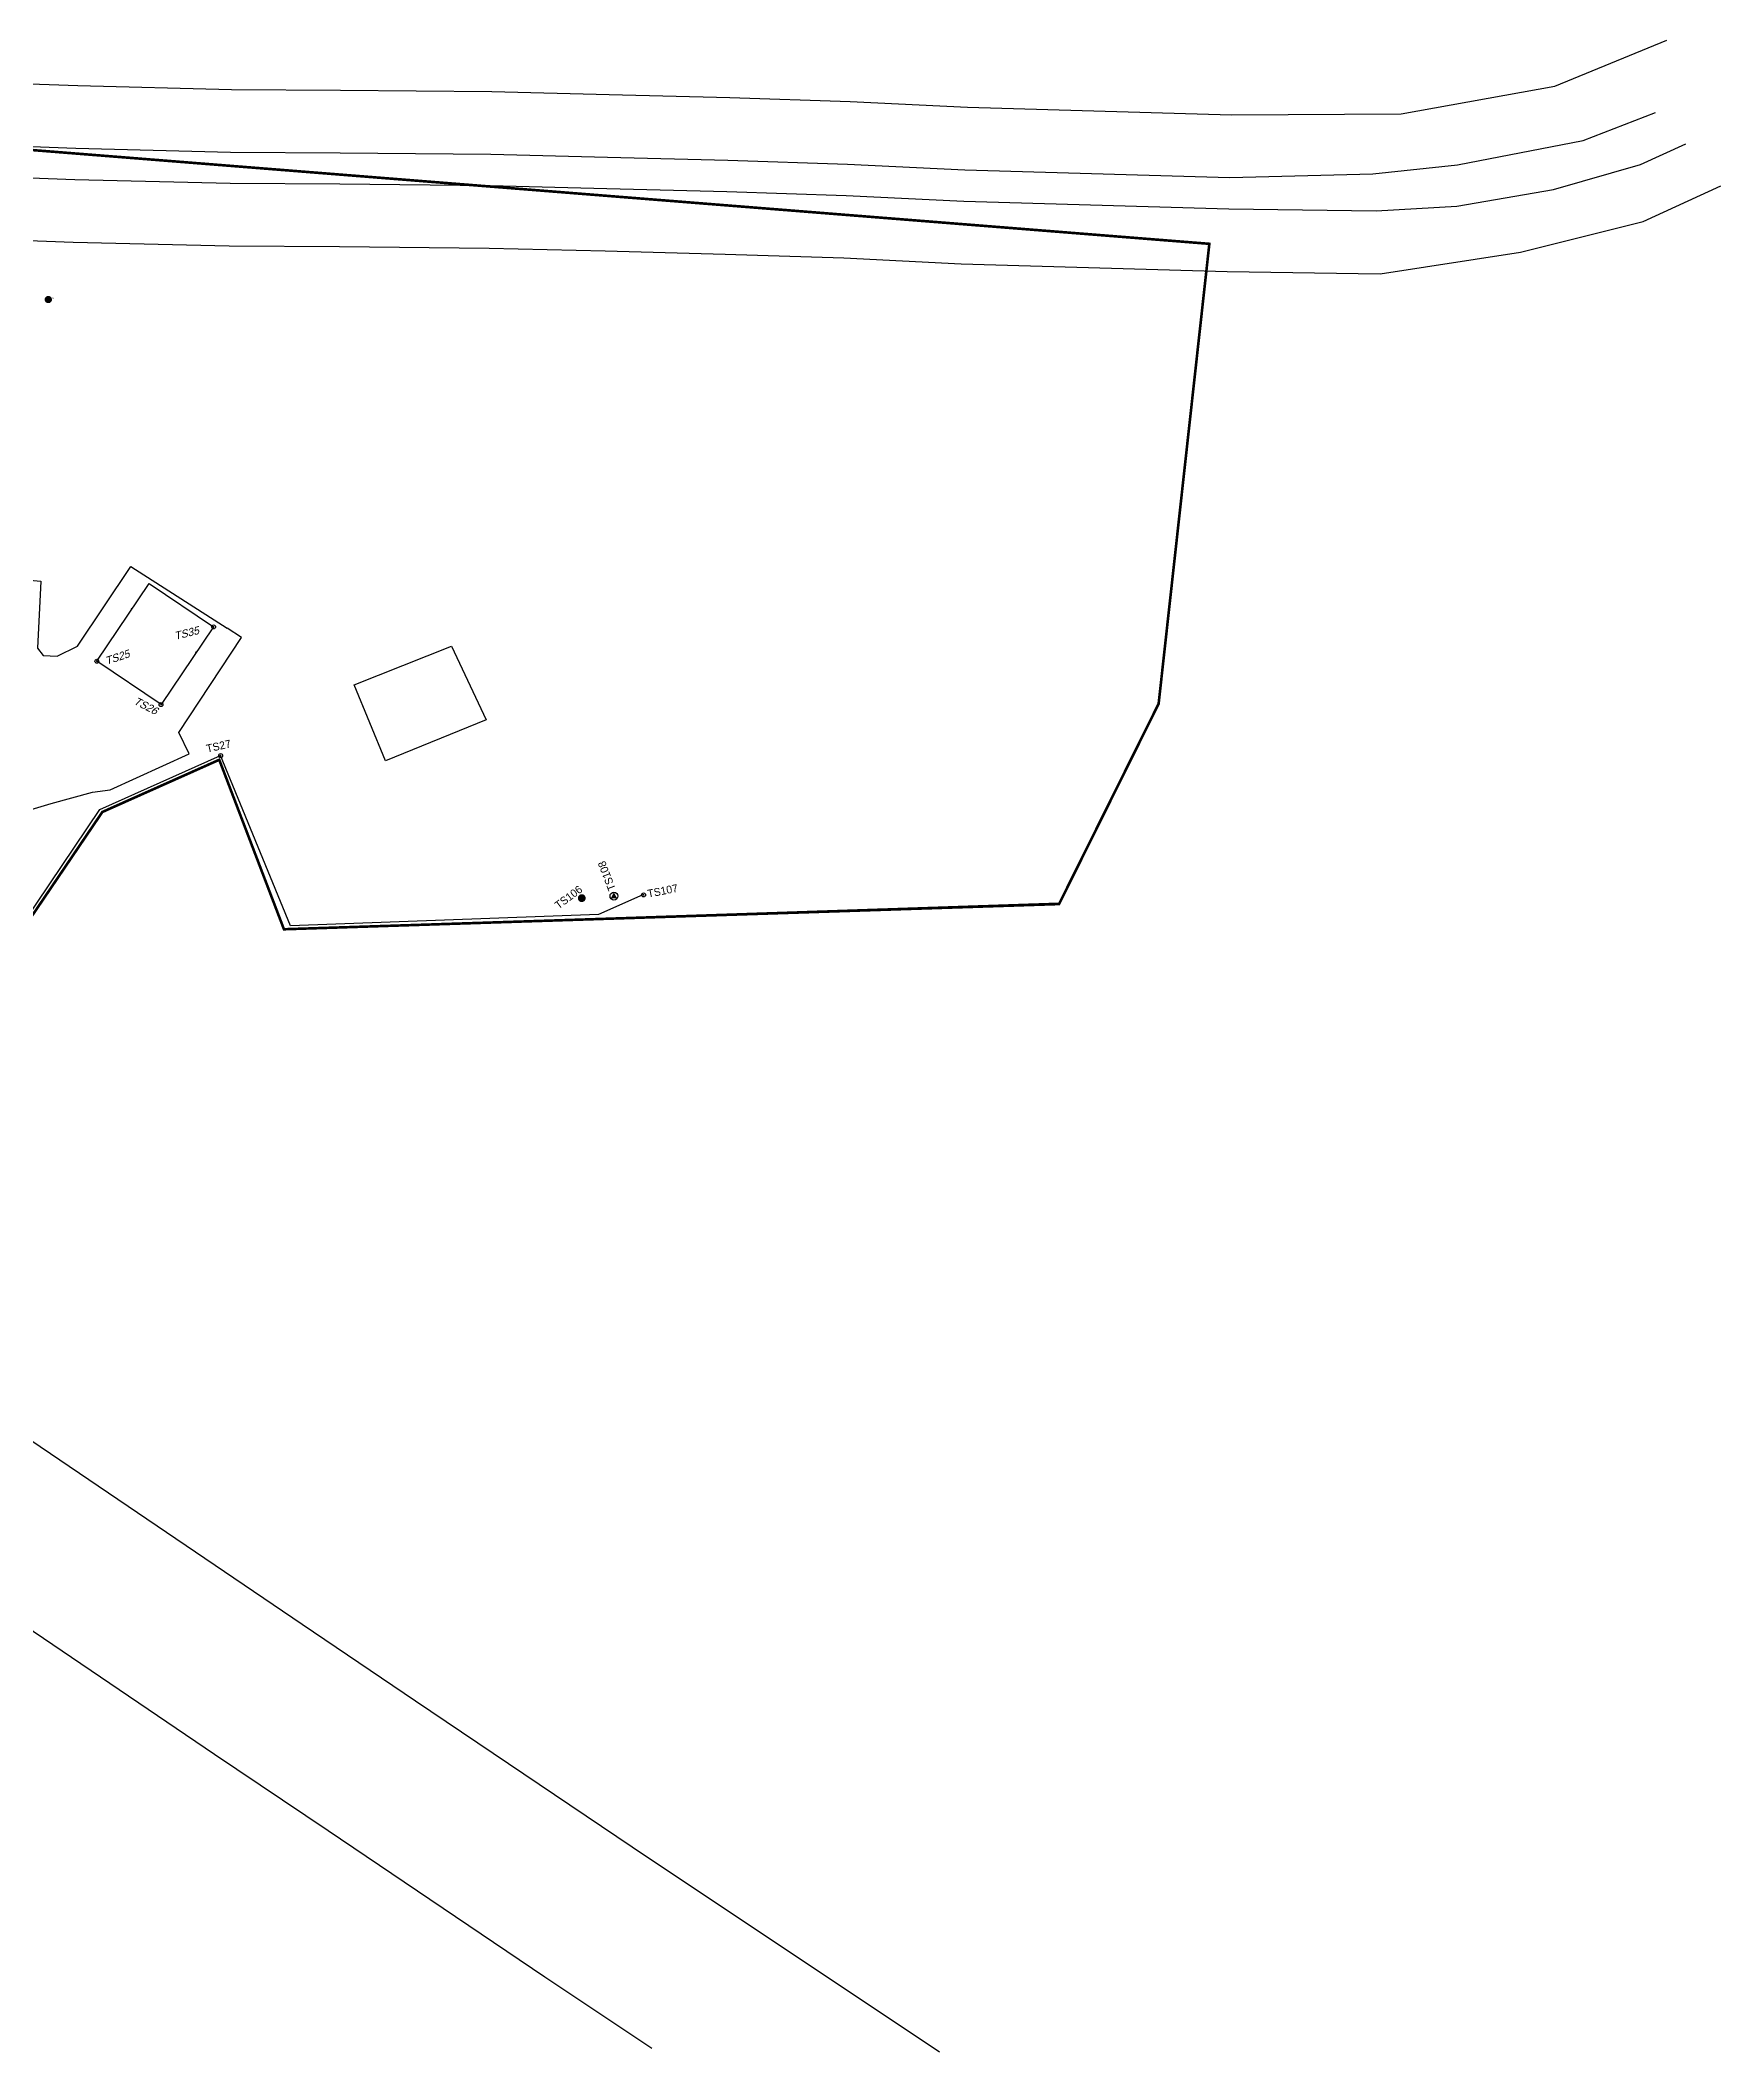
# Model space of a CAD drawing. Extents: x 1203195 to 1204510, y 611723 to 612494.
# Drawn here: x 1203866 to 1204510, y 611723 to 612494 of the extents above; entities that cross this region are included whole.
import ezdxf
from ezdxf.enums import TextEntityAlignment as Align

# ---------------------------------------------------------------- set-up
doc = ezdxf.new("R2010")
doc.units = 0
doc.header["$LTSCALE"] = 10
doc.header["$MEASUREMENT"] = 0
doc.header["$PDSIZE"] = 8
for name, color, linetype in [('PNTNO', 7, 'Continuous'), ('S-BLDG-LINE', 24, 'Continuous'), ('S-BLDG-SHED', 22, 'BLDG_C_0-0.1_0-0.0'), ('S-BNDRY-BOUNDARY LINE', 30, 'Continuous'), ('S-BNDRY-MONUMENTS', 30, 'Continuous'), ('S-FENCE-FENCELINE', 7, 'FENCES_0-50_0-10_1-00'), ('S-FENCE-POST', 252, 'Continuous'), ('S-ROADS-GRAVEL', 252, 'special_EG_2-00_0-06_0-10'), ('S-ROADS-RW', 7, 'RW_1-00_0-10_1-00')]:
    doc.layers.add(name, color=color, linetype=linetype)
doc.styles.add('PTXT', font='TXT')
doc.styles.add('ROMANS', font='romans')
doc.linetypes.add('BLDG_C_0-0.1_0-0.0', pattern='A,0.05,[5,scadline.shx,S=0.04,R=0,X=0,Y=-0.02],0.05', length=0.1)
doc.linetypes.add('FENCES_0-50_0-10_1-00', pattern='A,0.5,[10,scadline.shx,S=0.1,R=0,X=0,Y=0],0.5', length=1)
doc.linetypes.add('RW_1-00_0-10_1-00', pattern='A,0.7,-0.15,[25,scadline.shx,S=0.1,R=0,X=0,Y=0],-0.15', length=1)
doc.linetypes.add('special_EG_2-00_0-06_0-10', pattern='A,1.8508,-0.0746,["EG",ROMANS,S=0.06,R=0,X=-0.0546,Y=-0.03],-0.0746', length=2)

# ---------------------------------------------------------------- blocks, each defined once
blk = doc.blocks.new('SPT5')
at = {"color": 0, "linetype": 'ByBlock', "const_width": 0.5, "flags": 128}
blk.add_lwpolyline([(-0.25, 0, 1), (0.25, 0, 1)], format="xyb", close=True, dxfattribs=at)
blk = doc.blocks.new('SRVPNO2')
at = {"layer": 'PNTNO', "style": 'PTXT'}
blk.add_attdef('PT#', (1.5, 0.75), '', height=1, dxfattribs=at)
blk = doc.blocks.new('SPT2')
at = {"color": 0, "linetype": 'Continuous'}
blk.add_circle((0, 0), 0.25, dxfattribs=at)
blk = doc.blocks.new('SPT240')
at = {"linetype": 'ByBlock'}
blk.add_hatch(color=0, dxfattribs=at).paths.add_polyline_path([(-0.41, -0.29), (0, 0.5), (0.41, -0.29)])
blk.add_circle((0, 0), 0.5)
blk = doc.blocks.new('SRVPNO5')
at = {"layer": 'PNTNO', "style": 'PTXT', "oblique": 15}
blk.add_attdef('PT#', (1.5, 0.75), '', height=1, dxfattribs=at)
blk = doc.blocks.new('SRVPNO1')
at = {"layer": 'PNTNO', "style": 'PTXT'}
blk.add_attdef('PT#', text='', height=1, dxfattribs=at).set_placement((0, 0.75), align=Align.CENTER)

msp = doc.modelspace()

# ---------------------------------------------------------------- linework, layer by layer
at = {"layer": 'S-BLDG-LINE', "color": 3}
for p, q in [((1203900.7, 612276.18), (1203900.52, 612276.31)), ((1203925.41, 612259.55), (1203925.22, 612259.68)), ((1203912, 612239.64), (1203912, 612239.64))]:
    msp.add_line(p, q, dxfattribs=at)
at = {"layer": 'S-BLDG-LINE'}
msp.add_lwpolyline([(1203932.1, 612269.43), (1203912, 612239.64), (1203887.33, 612256.25), (1203907.43, 612286.03)], close=True, dxfattribs=at)
for p in [(1203932.1, 612269.43, 1066.23), (1203887.33, 612256.25, 1066.19), (1203911.95, 612239.64, 1066.23)]:
    msp.add_point(p, dxfattribs=at)
at = {"layer": 'S-BLDG-SHED', "elevation": 1074.53}
msp.add_lwpolyline([(1203997.97, 612218.04), (1203985.99, 612247.21), (1204023.34, 612262), (1204036.62, 612233.76), (1203997.97, 612218.04)], dxfattribs=at)
at = {"layer": 'S-BNDRY-BOUNDARY LINE'}
for p, q in [((1203934.14, 612218.6, 1058.34), (1203889.34, 612198.57, 1058.34)), ((1203934.27, 612218.48, 1059.01), (1203889.46, 612198.47, 1059.01)), ((1203958.99, 612153.66, 1058.34), (1203934.14, 612218.6, 1058.34)), ((1203959.07, 612153.52, 1059.01), (1203934.27, 612218.48, 1059.01)), ((1204256.14, 612163.52, 1058.34), (1203958.99, 612153.66, 1058.34)), ((1204256.23, 612163.18, 1059.01), (1203959.07, 612153.52, 1059.01))]:
    msp.add_line(p, q, dxfattribs=at)
at = {"layer": 'S-BNDRY-BOUNDARY LINE', "const_width": 1, "elevation": 1059.01}
msp.add_lwpolyline([(1203889.46, 612198.47), (1203768.95, 612020.61), (1203752.12, 611995.77), (1203611.05, 612091.36), (1203444.78, 612204.01), (1203258.28, 612330.37), (1203244.96, 612339.38), (1203513.88, 612479.97), (1204313.85, 612416.26), (1204294.4, 612239.95), (1204256.23, 612163.18), (1203959.07, 612153.52), (1203934.27, 612218.48), (1203889.46, 612198.47)], close=True, dxfattribs=at)
at = {"layer": 'S-BNDRY-MONUMENTS'}
for p in [(1203868.74, 612394.91, 1062.89), (1204073.25, 612165.45, 1061.64), (1204085.58, 612166.22, 1060.69)]:
    msp.add_point(p, dxfattribs=at)
at = {"layer": 'S-FENCE-FENCELINE'}
for points in [[(1203811.21, 612084.69), (1203888.51, 612199.38), (1203934.81, 612220.08)], [(1204096.65, 612166.7), (1204079.62, 612159.18), (1203961.6, 612154.86), (1203934.81, 612220.08)]]:
    msp.add_lwpolyline(points, dxfattribs=at)
msp.add_point((1203934.81, 612220.08, 1065.23), dxfattribs=at)
at = {"layer": 'S-FENCE-POST'}
msp.add_point((1204096.95, 612166.68, 1065.83), dxfattribs=at)
at = {"layer": 'S-ROADS-GRAVEL', "elevation": 1059.01}
for points in [[(1204321.68, 612441.65), (1204376.46, 612443.04), (1204408.94, 612446.59), (1204457.12, 612455.92), (1204484.85, 612466.65)], [(1203835.12, 612454.54), (1203879.32, 612452.9), (1203938.62, 612451.45), (1203980.6, 612451.19), (1204038.36, 612450.62), (1204083.15, 612449.5), (1204129.26, 612448.32), (1204175.15, 612446.83), (1204220.14, 612444.61), (1204321.68, 612441.65)], [(1204321.33, 612429.65), (1204377.82, 612428.85), (1204408.79, 612430.73), (1204445.73, 612437.07), (1204479.08, 612446.65), (1204496.47, 612454.61)], [(1203834.69, 612442.55), (1203878.95, 612440.9), (1203938.44, 612439.45), (1203980.5, 612439.19), (1204038.15, 612438.63), (1204082.84, 612437.5), (1204128.91, 612436.33), (1204174.65, 612434.84), (1204219.67, 612432.62), (1204321.33, 612429.65)]]:
    msp.add_lwpolyline(points, dxfattribs=at)
at = {"layer": 'S-ROADS-GRAVEL'}
for points in [[(1203830.75, 612280.89), (1203831.66, 612290.05), (1203865.88, 612286.97), (1203864.62, 612261.32), (1203866.75, 612258.47), (1203872.12, 612258.25), (1203879.88, 612262.06), (1203900.32, 612292.61), (1203937.29, 612268.97)], [(1203793.28, 612168.6), (1203813.19, 612174.42), (1203831.81, 612181.39), (1203862.12, 612199.44), (1203869.83, 612201.78), (1203885.72, 612206.05), (1203892.39, 612206.96), (1203922.75, 612220.72), (1203918.76, 612228.88), (1203942.85, 612265.3), (1203937.29, 612268.97)]]:
    msp.add_lwpolyline(points, dxfattribs=at)
at = {"layer": 'S-ROADS-RW', "elevation": 1059.01}
for points in [[(1204322.38, 612465.64), (1204387.4, 612466.05), (1204446.25, 612476.66), (1204489.25, 612494.3)], [(1203835.97, 612478.52), (1203880.05, 612476.89), (1203938.99, 612475.45), (1203980.79, 612475.18), (1204038.78, 612474.62), (1204083.75, 612473.49), (1204129.95, 612472.31), (1204176.13, 612470.81), (1204221.09, 612468.59), (1204322.38, 612465.64)], [(1204320.63, 612405.66), (1204379.32, 612404.71), (1204433.13, 612413.12), (1204480.16, 612424.79), (1204509.91, 612438.51)], [(1203833.85, 612418.56), (1203878.21, 612416.91), (1203938.07, 612415.46), (1203980.31, 612415.19), (1204037.74, 612414.63), (1204082.23, 612413.51), (1204128.21, 612412.34), (1204173.67, 612410.86), (1204218.73, 612408.63), (1204320.63, 612405.66)], [(1203282.65, 612350.1), (1203461.6, 612228.85), (1203627.87, 612116.19), (1203768.95, 612020.61), (1203966.01, 611887.09), (1204009.53, 611857.75), (1204092.54, 611801.85), (1204210.37, 611723.25)], [(1203194.95, 612337.58), (1203228, 612314.64), (1203241.46, 612305.53), (1203427.95, 612179.17), (1203594.22, 612066.52), (1203735.3, 611970.94), (1203932.41, 611837.38), (1203976, 611808), (1204059.14, 611752.01), (1204100.1, 611724.68)]]:
    msp.add_lwpolyline(points, dxfattribs=at)

# ---------------------------------------------------------------- block references
at = {"layer": 'S-BLDG-LINE'}
ref = msp.add_blockref('SRVPNO5', (1203932.1, 612269.43, 1066.23), dxfattribs=dict(at, xscale=3, yscale=3, zscale=3, rotation=9.66628413629744))
ref.add_attrib('PT#', 'TS35', (1203917.45, 612264.42), dxfattribs={"layer": 'PNTNO', "height": 3, "rotation": 14.03624, "style": 'PTXT', "oblique": 15})
at = {"layer": 'S-BLDG-LINE', "xscale": 3, "yscale": 3, "zscale": 3}
for p, rotation in [((1203932.1, 612269.43, 1066.23), 9.66628413629744), ((1203887.33, 612256.25, 1066.19), 12.69335062038507), ((1203911.95, 612239.64, 1066.23), 333.0672001655245)]:
    msp.add_blockref('SPT2', p, dxfattribs=dict(at, rotation=rotation))
at = {"layer": 'S-BLDG-LINE'}
ref = msp.add_blockref('SRVPNO5', (1203887.33, 612256.25, 1066.19), dxfattribs=dict(at, xscale=3, yscale=3, zscale=3, rotation=12.69335062038507))
ref.add_attrib('PT#', 'TS25', (1203891.1, 612254.84), dxfattribs={"layer": 'PNTNO', "height": 3, "rotation": 18.43495, "style": 'PTXT', "oblique": 15})
ref = msp.add_blockref('SRVPNO5', (1203911.95, 612239.64, 1066.23), dxfattribs=dict(at, xscale=3, yscale=3, zscale=3, rotation=333.0672001655245))
ref.add_attrib('PT#', 'TS26', (1203901.18, 612240.06), dxfattribs={"layer": 'PNTNO', "height": 3, "rotation": 332.48011, "style": 'PTXT', "oblique": 15})
at = {"layer": 'S-BNDRY-MONUMENTS'}
for name, p, xscale, yscale, zscale in [('SPT5', (1203868.74, 612394.91, 1062.89), 2.8, 2.8, 2.8), ('SPT5', (1204073.25, 612165.45, 1061.64), 3, 3, 3), ('SPT240', (1204085.58, 612166.22, 1060.69), 3, 3, 3)]:
    msp.add_blockref(name, p, dxfattribs=dict(at, xscale=xscale, yscale=yscale, zscale=zscale))
ref = msp.add_blockref('SRVPNO2', (1203868.74, 612394.91, 1062.89), dxfattribs=dict(at, xscale=0.4, yscale=0.4, zscale=0.4))
ref.add_attrib('PT#', 'TS116', (1203869.34, 612395.21, 1062.89), dxfattribs={"layer": 'PNTNO', "height": 0.4, "style": 'PTXT'})
ref = msp.add_blockref('SRVPNO2', (1204085.58, 612166.22, 1060.69), dxfattribs=dict(at, xscale=3, yscale=3, zscale=3))
ref.add_attrib('PT#', 'TS108', (1204086.37, 612168.98), dxfattribs={"layer": 'PNTNO', "height": 3, "rotation": 111.14609, "style": 'PTXT'})
ref = msp.add_blockref('SRVPNO2', (1204073.25, 612165.45, 1061.64), dxfattribs=dict(at, xscale=3, yscale=3, zscale=3))
ref.add_attrib('PT#', 'TS106', (1204064.34, 612161.08), dxfattribs={"layer": 'PNTNO', "height": 3, "rotation": 36.82084, "style": 'PTXT'})
at = {"layer": 'S-FENCE-FENCELINE'}
ref = msp.add_blockref('SRVPNO1', (1203934.81, 612220.08, 1065.23), dxfattribs=dict(at, xscale=3, yscale=3, zscale=3, rotation=12.39736607584924))
ref.add_attrib('PT#', 'TS27', dxfattribs={"layer": 'PNTNO', "height": 3, "rotation": 12.39737, "style": 'PTXT'}).set_placement((1203934.33, 612222.27), align=Align.CENTER)
at = {"layer": 'S-FENCE-FENCELINE', "color": 252, "xscale": 3, "yscale": 3, "zscale": 3, "rotation": 12.39736607584924}
msp.add_blockref('SPT2', (1203934.81, 612220.08, 1065.23), dxfattribs=at)
at = {"layer": 'S-FENCE-POST'}
ref = msp.add_blockref('SRVPNO1', (1204096.95, 612166.68, 1065.83), dxfattribs=dict(at, xscale=3, yscale=3, zscale=3))
ref.add_attrib('PT#', 'TS107', dxfattribs={"layer": 'PNTNO', "height": 3, "rotation": 11.23444, "style": 'PTXT'}).set_placement((1204104.54, 612166.77), align=Align.CENTER)
at = {"layer": 'S-FENCE-POST', "color": 252, "xscale": 3, "yscale": 3, "zscale": 3}
msp.add_blockref('SPT2', (1204096.95, 612166.68, 1065.83), dxfattribs=at)

doc.saveas('drawing.dxf')
